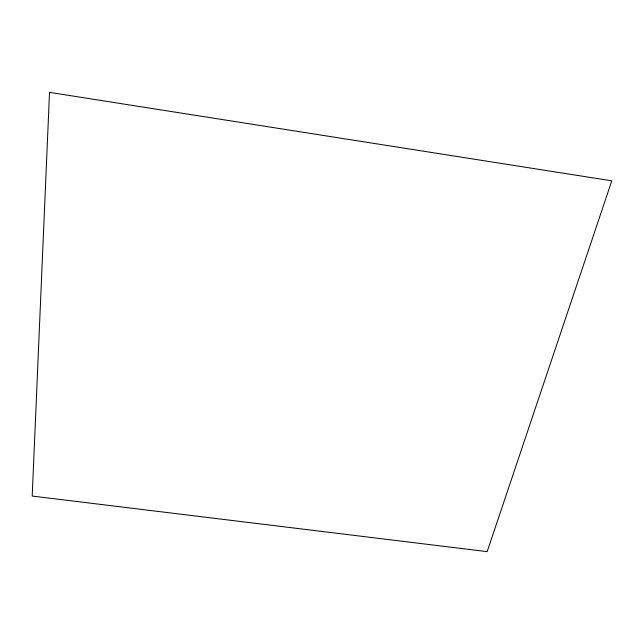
<?xml version="1.0" encoding="UTF-8"?>
<svg xmlns="http://www.w3.org/2000/svg" width="644" height="644" viewBox="0 0 644 644"><rect width="100%" height="100%" fill="white"/><g stroke="black" fill="none" stroke-linecap="round" stroke-linejoin="round"><path stroke-width="0.97" d="M49.524 92.366L32.2 496.049L487.17 551.634L611.8 180.835L49.524 92.366"/></g></svg>
